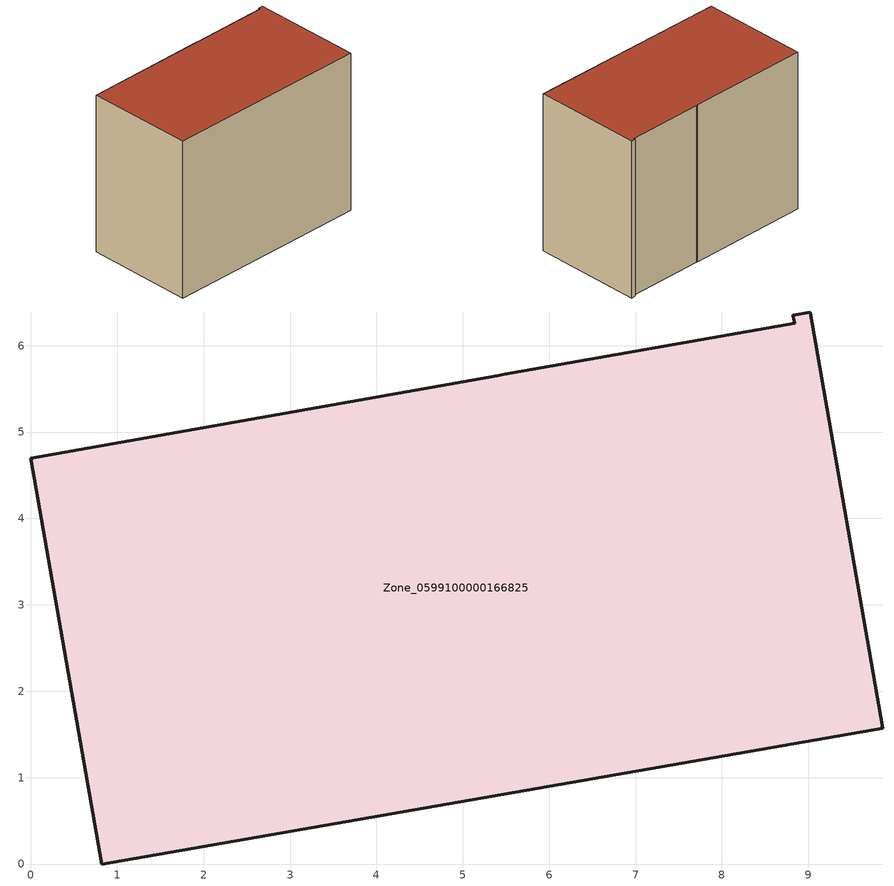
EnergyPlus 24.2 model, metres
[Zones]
Zone_0599100000166825
 floor ground (C_G): 5.48,5.67 8.84,6.26 8.82,6.35 9.02,6.39 9.86,1.57 0.82,0 0,4.7 5.4,5.65 z0
 wall outside (C_F): 9.86,1.57 9.02,6.39 8.82,6.35 8.84,6.26 5.48,5.67 5.4,5.65 0,4.7 0.82,0 9.86,1.57 z0:7.15
 roof outside (C_R): 8.84,6.26 5.48,5.67 5.4,5.65 0,4.7 0.82,0 9.86,1.57 9.02,6.39 8.82,6.35 z7.15
[BUILDING]
Pand.0599100000166825: North Axis=0; Terrain=City; Loads Convergence Tolerance Value=0.04; Temperature Convergence Tolerance Value=0.4; Solar Distribution=FullExterior; Maximum Number of Warmup Days=25; Minimum Number of Warmup Days=1
[Site:Location]
Rotterdam.The.Hague.AP_ZH_NLD Design_Conditions: Latitude=51.96; Longitude=4.45; Time Zone=1; Elevation=-4.5
[SITE:GROUNDTEMPERATURE:BUILDINGSURFACE]
18, 18, 18, 18, 18, 18, 18, 18, 18, 18, 18, 18
[MATERIAL] Thermal Absorptance=0.9; Solar Absorptance=0.7; Visible Absorptance=0.7
Name | Roughness | Thickness | Conductivity | Density | Specific Heat
G.TC.1946 | MediumSmooth | 0.15 | 1 | 540 | 1210
F.TC.1946 | Rough | 0.3 | 0.857143 | 1920 | 840
R.TC.1946 | MediumRough | 0.2 | 0.909091 | 1500 | 1000
[CONSTRUCTION]
C_G: G.TC.1946
C_F: F.TC.1946
C_R: R.TC.1946
[ZONE]
Zone_0599100000166825: Type=1; Multiplier=1; Ceiling Height=Autocalculate; Volume=Autocalculate; Floor Area=autocalculate; Part of Total Floor Area=Yes
[ZONEINFILTRATION:DESIGNFLOWRATE]
Infil_Zone_0599100000166825: Zone or ZoneList or Space or SpaceList=Zone_0599100000166825; Schedule=AlwaysOn; Design Flow Rate Calculation Method=Flow/Area; Flow Rate per Floor Area=0.003; Constant Term Coefficient=1; Temperature Term Coefficient=0; Velocity Term Coefficient=0; Velocity Squared Term Coefficient=0
[HVACTEMPLATE:ZONE:IDEALLOADSAIRSYSTEM]
Zone_0599100000166825: Maximum Heating Supply Air Temperature=50; Minimum Cooling Supply Air Temperature=13; Maximum Heating Supply Air Humidity Ratio=0.0156; Minimum Cooling Supply Air Humidity Ratio=0.0077; Heating Limit=NoLimit; Cooling Limit=NoLimit; Dehumidification Control Type=ConstantSensibleHeatRatio; Cooling Sensible Heat Ratio=0.7; Dehumidification Setpoint=60; Humidification Control Type=None; Humidification Setpoint=30; Outdoor Air Method=None; Outdoor Air Flow Rate per Person=0.00944; Outdoor Air Flow Rate per Zone Floor Area=0; Outdoor Air Flow Rate per Zone=0; Demand Controlled Ventilation Type=None; Outdoor Air Economizer Type=NoEconomizer; Heat Recovery Type=None; Sensible Heat Recovery Effectiveness=0.7; Latent Heat Recovery Effectiveness=0.65
[ZONECONTROL:THERMOSTAT]
ThermostatControl_Zone_0599100000166825: Zone or ZoneList=Zone_0599100000166825; Control Type Schedule=DualSetpointControlType; Control 1=Thermostat_Zone_0599100000166825; Temperature Difference Between Cutout And Setpoint=0
[THERMOSTATSETPOINT:DUALSETPOINT]
Thermostat_Zone_0599100000166825: Heating Setpoint Temperature Schedule=HeatingSetpoint_Zone_0599100000166825; Cooling Setpoint Temperature Schedule=CoolingSetpoint_Zone_0599100000166825
[SCHEDULE:COMPACT]
HeatingSetpoint_Zone_0599100000166825: Through: 12/31, For: AllDays, Until: 24:00, 21
CoolingSetpoint_Zone_0599100000166825: Through: 12/31, For: AllDays, Until: 24:00, 24
DualSetpointControlType: Through: 12/31, For: AllDays, Until: 24:00, 4
AlwaysOn: Through: 12/31, For: AllDays, Until: 24:00, 1
